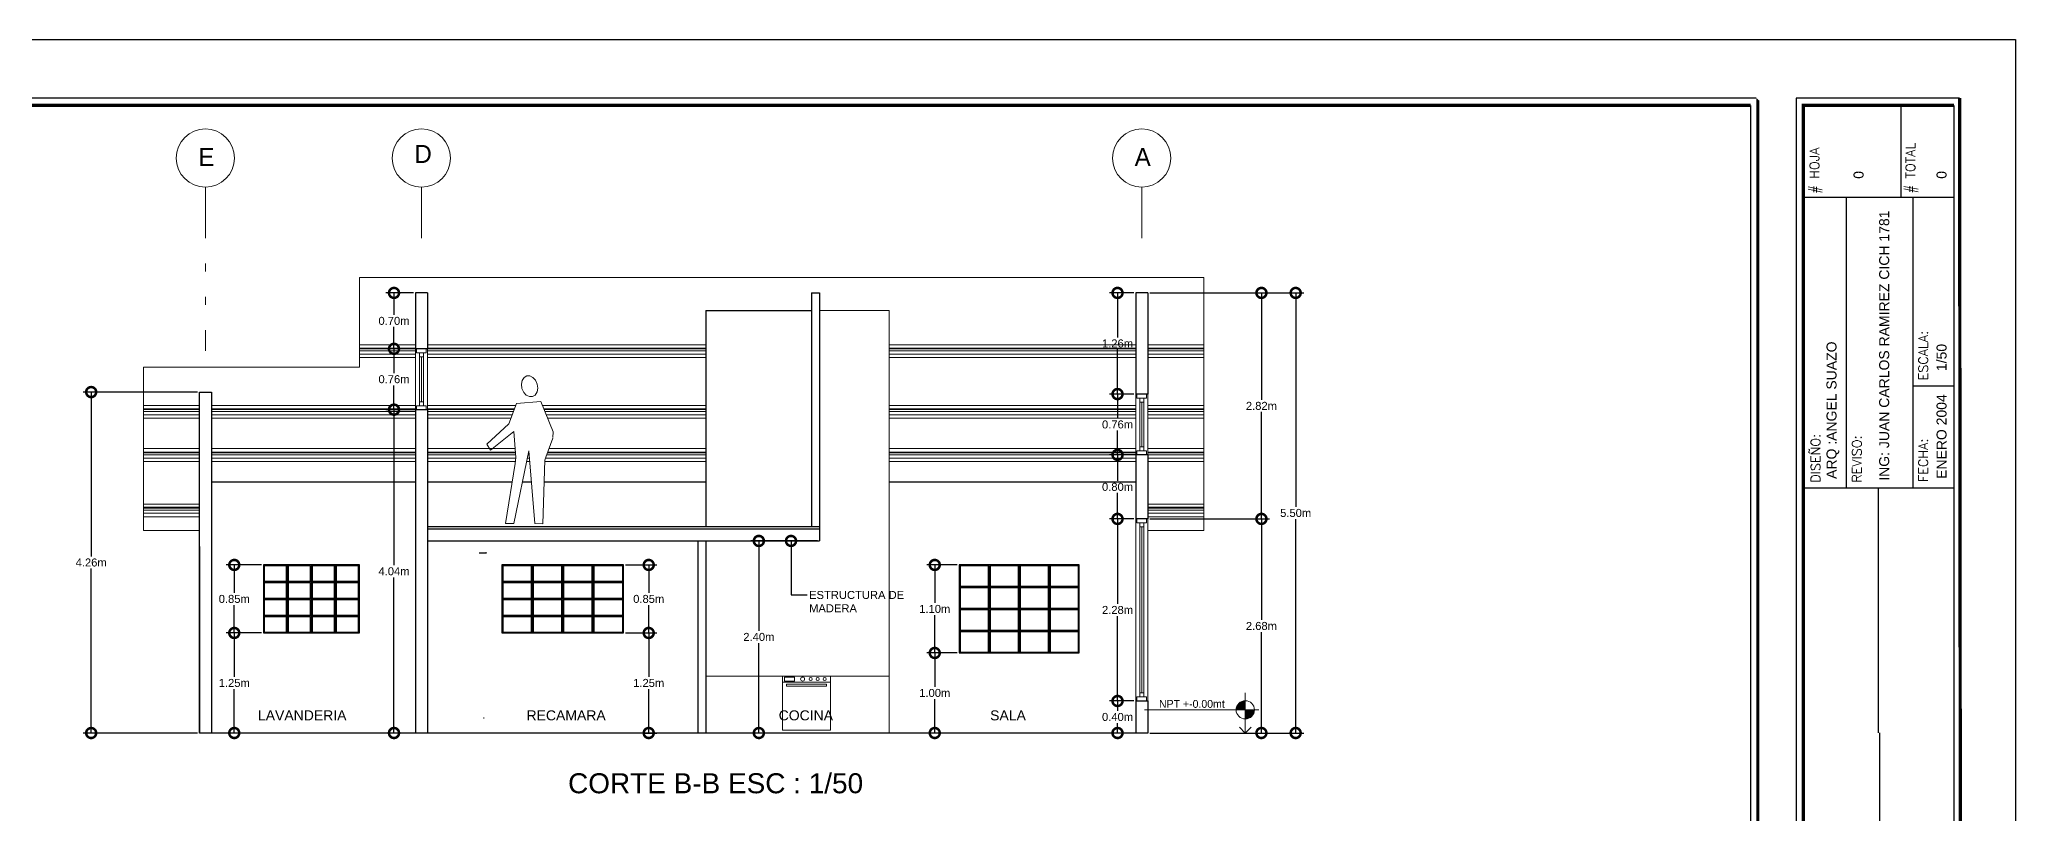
# Model space of a CAD drawing. Header units: inches. Extents: x -22.5 to 70.9, y -14.1 to 48.3.
# Drawn here: x -2.19 to 22.5, y 4.85 to 14.52 of the extents above; entities that cross this region are included whole.
import ezdxf

# ---------------------------------------------------------------- set-up
doc = ezdxf.new("R2010")
doc.units = ezdxf.units.IN
doc.header["$MEASUREMENT"] = 0
for name, pattern in [('DASHDOT2', [12.7, 6.35, -3.175, 0, -3.175]), ('DASHED2', [0.375, 0.25, -0.125]), ('DIVIDE', [31.75, 12.7, -6.35, 0, -6.35, 0, -6.35]), ('HIDDEN', [0.375, 0.25, -0.125])]:
    doc.linetypes.add(name, pattern=pattern)
for name, color, linetype, lineweight in [('cotas', 1, 'Continuous', 13), ('ejes', 253, 'DIVIDE', 13), ('LAMP', 1, 'Continuous', 25), ('muebles', 6, 'Continuous', 13), ('paredes', 7, 'Continuous', 30), ('proyecciones', 95, 'DASHED2', 25), ('punto 1', 2, 'DASHDOT2', 9), ('punto 2', 3, 'Continuous', 20), ('pv', 4, 'Continuous', 5), ('rotulacion', 7, 'Continuous', 15)]:
    doc.layers.add(name, color=color, linetype=linetype, lineweight=lineweight)
doc.layers.add('MODULO', color=7, linetype='Continuous')
doc.layers.add('Ventanas', color=8, linetype='Continuous')
doc.styles.add('ATTR', font='romans.shx', dxfattribs={"width": 0.8, "height": 46.489728})
doc.styles.add('DIMS', font='ARIAL.TTF')
doc.styles.add('ROMANS', font='romans.shx')
doc.dimstyles.new('DIMS', dxfattribs={"dimtxt": 0.1, "dimasz": 0.25, "dimexe": 0.1, "dimexo": 0.025, "dimgap": 0.025, "dimtad": 1, "dimtih": 1, "dimtoh": 1, "dimzin": 1, "dimdsep": 46, "dimtxsty": 'DIMS', "dimblk1": 'DOTSMALL', "dimblk2": 'DOTSMALL', "dimsah": 1, "dimcen": 0.09, "dimclrd": 9, "dimclre": 9, "dimclrt": 2, "dimazin": 0, "dimtfac": 1, "dimtofl": 0, "dimtmove": 0, "dimatfit": 3, "dimldrblk": 'DOTSMALL', "dimfxl": 1, "dimtolj": 1, "dimtzin": 0, "dimarcsym": 0})

# ---------------------------------------------------------------- blocks, each defined once
blk = doc.blocks.new('HOJA11-17')
blk.add_lwpolyline([(-40.379, 27.285), (2.621, 27.285), (2.621, -0.715), (-40.379, -0.715)], close=True)
blk = doc.blocks.new('_DOTSMALL')
at = {"color": 0, "linetype": 'ByBlock', "const_width": 0.5}
blk.add_lwpolyline([(-0.0625, 0, 1), (0.0625, 0, 1)], format="xyb", close=True, dxfattribs=at)
blk = doc.blocks.new('*D297')
at = {"layer": 'cotas', "color": 9, "lineweight": -2}
for p, q in [((11.682, 8.533), (13.178, 8.533)), ((13.078, 8.533), (13.078, 7.271)), ((13.078, 5.858), (13.078, 7.119)), ((11.682, 5.858), (13.178, 5.858))]:
    blk.add_line(p, q, dxfattribs=at)
at = {"layer": 'Defpoints', "color": 0}
for p in [(11.657, 8.533), (13.078, 8.533), (11.657, 5.858)]:
    blk.add_point(p, dxfattribs=at)
at = {"layer": 'cotas', "color": 9, "lineweight": -2, "xscale": 0.25, "yscale": 0.25, "zscale": 0.25}
for p, rotation in [((13.078, 8.533), 90), ((13.078, 5.858), 270)]:
    blk.add_blockref('_DOTSMALL', p, dxfattribs=dict(at, rotation=rotation))
at = {"layer": 'cotas', "color": 2, "insert": (13.078, 7.195), "char_height": 0.1, "attachment_point": 5, "style": 'DIMS'}
blk.add_mtext('\\A1;2.68m', dxfattribs=at)
blk = doc.blocks.new('*D295')
at = {"layer": 'cotas', "color": 9, "lineweight": -2}
for p, q in [((12.536, 11.357), (13.606, 11.357)), ((13.506, 11.357), (13.506, 8.683)), ((13.506, 5.858), (13.506, 8.531)), ((12.382, 5.858), (13.606, 5.858))]:
    blk.add_line(p, q, dxfattribs=at)
at = {"layer": 'Defpoints', "color": 0}
for p in [(12.511, 11.357), (12.357, 5.858), (13.506, 5.858)]:
    blk.add_point(p, dxfattribs=at)
at = {"layer": 'cotas', "color": 9, "lineweight": -2, "xscale": 0.25, "yscale": 0.25, "zscale": 0.25}
for p, rotation in [((13.506, 11.357), 90), ((13.506, 5.858), 270)]:
    blk.add_blockref('_DOTSMALL', p, dxfattribs=dict(at, rotation=rotation))
at = {"layer": 'cotas', "color": 2, "insert": (13.506, 8.607), "char_height": 0.1, "attachment_point": 5, "style": 'DIMS'}
blk.add_mtext('\\A1;5.50m', dxfattribs=at)
blk = doc.blocks.new('*D296')
at = {"layer": 'cotas', "color": 9, "lineweight": -2}
for p, q in [((11.682, 11.357), (13.178, 11.357)), ((13.078, 11.357), (13.078, 10.021)), ((13.078, 8.533), (13.078, 9.869)), ((11.682, 8.533), (13.178, 8.533))]:
    blk.add_line(p, q, dxfattribs=at)
at = {"layer": 'Defpoints', "color": 0}
for p in [(11.657, 11.357), (13.078, 11.357), (11.657, 8.533)]:
    blk.add_point(p, dxfattribs=at)
at = {"layer": 'cotas', "color": 9, "lineweight": -2, "xscale": 0.25, "yscale": 0.25, "zscale": 0.25}
for p, rotation in [((13.078, 11.357), 90), ((13.078, 8.533), 270)]:
    blk.add_blockref('_DOTSMALL', p, dxfattribs=dict(at, rotation=rotation))
at = {"layer": 'cotas', "color": 2, "insert": (13.078, 9.945), "char_height": 0.1, "attachment_point": 5, "style": 'DIMS'}
blk.add_mtext('\\A1;2.82m', dxfattribs=at)
blk = doc.blocks.new('SF4')
blk.add_lwpolyline([(1.07, 72.07), (-0.21, 71.31), (-1.18, 69.82), (-1.52, 68), (-1.25, 65.91), (-0.37, 64), (0.89, 62.64), (2.5, 61.89), (3.99, 61.93), (5.27, 62.68), (6.23, 64.18), (6.58, 66), (6.3, 68.08), (5.42, 70), (4.16, 71.35), (2.55, 72.11)], close=True)
blk.add_lwpolyline([(13.88, 41.74), (14.17, 44.62), (8.02, 59.51), (-3.95, 58.55), (-7.71, 48.46), (-18.51, 38.54), (-16.77, 35.59), (-5.2, 44.74), (-4.27, 31.87), (-4.58, 29.03), (-9.29, -0.53), (-5.2, -0.53), (2.09, 35.23), (5.07, -0.59), (8.94, -0.68), (10.06, 30.67), (10.55, 32.16), (13.86, 41.5)])
blk = doc.blocks.new('BUIOVENF')
blk.add_line((0, 600.00125), (600, 600.00125))
for points in [[(0, 0), (0, 675.00125), (600, 675.00125), (600, 0)], [(25, 612.50125), (25, 662.50125), (150, 662.50125), (150, 612.50125)], [(50, 550.00125), (50, 575.00125), (550, 575.00125), (550, 550.00125)]]:
    blk.add_lwpolyline(points, close=True)
for centre, radius in [((250, 637.50125), 25), ((350, 637.50125), 18.75), ((437.5, 637.50125), 18.75), ((525, 637.50125), 18.75)]:
    blk.add_circle(centre, radius)
at = {"style": 'ATTR', "width": 0.8, "flags": 9}
blk.add_attdef('ESTCODE', (0, 0), '', height=16.87503, dxfattribs=at)
blk = doc.blocks.new('*D353')
at = {"layer": 'cotas', "color": 9, "lineweight": -2}
for p, q in [((-0.218, 10.118), (-1.645, 10.118)), ((-1.545, 10.118), (-1.545, 8.064)), ((-1.545, 5.858), (-1.545, 7.912)), ((-0.218, 5.858), (-1.645, 5.858))]:
    blk.add_line(p, q, dxfattribs=at)
at = {"layer": 'Defpoints', "color": 0}
for p in [(-0.193, 10.118), (-1.545, 5.858), (-0.193, 5.858)]:
    blk.add_point(p, dxfattribs=at)
at = {"layer": 'cotas', "color": 9, "lineweight": -2, "xscale": 0.25, "yscale": 0.25, "zscale": 0.25}
for p, rotation in [((-1.545, 10.118), 90), ((-1.545, 5.858), 270)]:
    blk.add_blockref('_DOTSMALL', p, dxfattribs=dict(at, rotation=rotation))
at = {"layer": 'cotas', "color": 2, "insert": (-1.545, 7.988), "char_height": 0.1, "attachment_point": 5, "style": 'DIMS'}
blk.add_mtext('\\A1;4.26m', dxfattribs=at)
blk = doc.blocks.new('*D354')
at = {"layer": 'cotas', "color": 9, "lineweight": -2}
for p, q in [((2.557, 9.898), (2.139, 9.898)), ((2.239, 9.898), (2.239, 7.954)), ((2.239, 5.858), (2.239, 7.802)), ((2.482, 5.858), (2.139, 5.858))]:
    blk.add_line(p, q, dxfattribs=at)
at = {"layer": 'Defpoints', "color": 0}
for p in [(2.582, 9.898), (2.239, 5.858), (2.507, 5.858)]:
    blk.add_point(p, dxfattribs=at)
at = {"layer": 'cotas', "color": 9, "lineweight": -2, "xscale": 0.25, "yscale": 0.25, "zscale": 0.25}
for p, rotation in [((2.239, 9.898), 90), ((2.239, 5.858), 270)]:
    blk.add_blockref('_DOTSMALL', p, dxfattribs=dict(at, rotation=rotation))
at = {"layer": 'cotas', "color": 2, "insert": (2.239, 7.878), "char_height": 0.1, "attachment_point": 5, "style": 'DIMS'}
blk.add_mtext('\\A1;4.04m', dxfattribs=at)
blk = doc.blocks.new('*D355')
at = {"layer": 'cotas', "color": 9, "lineweight": -2}
for p, q in [((2.482, 10.658), (2.139, 10.658)), ((2.239, 10.658), (2.239, 10.354)), ((2.239, 9.898), (2.239, 10.202)), ((2.557, 9.898), (2.139, 9.898))]:
    blk.add_line(p, q, dxfattribs=at)
at = {"layer": 'Defpoints', "color": 0}
for p in [(2.239, 10.658), (2.507, 10.658), (2.582, 9.898)]:
    blk.add_point(p, dxfattribs=at)
at = {"layer": 'cotas', "color": 9, "lineweight": -2, "xscale": 0.25, "yscale": 0.25, "zscale": 0.25}
for p, rotation in [((2.239, 10.658), 90), ((2.239, 9.898), 270)]:
    blk.add_blockref('_DOTSMALL', p, dxfattribs=dict(at, rotation=rotation))
at = {"layer": 'cotas', "color": 2, "insert": (2.239, 10.278), "char_height": 0.1, "attachment_point": 5, "style": 'DIMS'}
blk.add_mtext('\\A1;0.76m', dxfattribs=at)
blk = doc.blocks.new('*D356')
at = {"layer": 'cotas', "color": 9, "lineweight": -2}
for p, q in [((2.482, 11.357), (2.139, 11.357)), ((2.239, 11.357), (2.239, 11.083)), ((2.239, 10.658), (2.239, 10.931)), ((2.482, 10.658), (2.139, 10.658))]:
    blk.add_line(p, q, dxfattribs=at)
at = {"layer": 'Defpoints', "color": 0}
for p in [(2.239, 11.357), (2.507, 11.357), (2.507, 10.658)]:
    blk.add_point(p, dxfattribs=at)
at = {"layer": 'cotas', "color": 9, "lineweight": -2, "xscale": 0.25, "yscale": 0.25, "zscale": 0.25}
for p, rotation in [((2.239, 11.357), 90), ((2.239, 10.658), 270)]:
    blk.add_blockref('_DOTSMALL', p, dxfattribs=dict(at, rotation=rotation))
at = {"layer": 'cotas', "color": 2, "insert": (2.239, 11.007), "char_height": 0.1, "attachment_point": 5, "style": 'DIMS'}
blk.add_mtext('\\A1;0.70m', dxfattribs=at)
blk = doc.blocks.new('*D357')
at = {"layer": 'cotas', "color": 9, "lineweight": -2}
for p, q in [((7.532, 8.258), (6.698, 8.258)), ((6.798, 8.258), (6.798, 7.134)), ((6.798, 5.858), (6.798, 6.982)), ((8.402, 5.858), (6.698, 5.858))]:
    blk.add_line(p, q, dxfattribs=at)
at = {"layer": 'Defpoints', "color": 0}
for p in [(7.557, 8.258), (6.798, 5.858), (8.427, 5.858)]:
    blk.add_point(p, dxfattribs=at)
at = {"layer": 'cotas', "color": 9, "lineweight": -2, "xscale": 0.25, "yscale": 0.25, "zscale": 0.25}
for p, rotation in [((6.798, 8.258), 90), ((6.798, 5.858), 270)]:
    blk.add_blockref('_DOTSMALL', p, dxfattribs=dict(at, rotation=rotation))
at = {"layer": 'cotas', "color": 2, "insert": (6.798, 7.058), "char_height": 0.1, "attachment_point": 5, "style": 'DIMS'}
blk.add_mtext('\\A1;2.40m', dxfattribs=at)
blk = doc.blocks.new('*D358')
at = {"layer": 'cotas', "color": 9, "lineweight": -2}
for p, q in [((9.277, 6.858), (8.896, 6.858)), ((8.996, 6.858), (8.996, 6.434)), ((8.996, 5.858), (8.996, 6.282)), ((9.277, 5.858), (8.896, 5.858))]:
    blk.add_line(p, q, dxfattribs=at)
at = {"layer": 'Defpoints', "color": 0}
for p in [(9.302, 6.858), (8.996, 5.858), (9.302, 5.858)]:
    blk.add_point(p, dxfattribs=at)
at = {"layer": 'cotas', "color": 9, "lineweight": -2, "xscale": 0.25, "yscale": 0.25, "zscale": 0.25}
for p, rotation in [((8.996, 6.858), 90), ((8.996, 5.858), 270)]:
    blk.add_blockref('_DOTSMALL', p, dxfattribs=dict(at, rotation=rotation))
at = {"layer": 'cotas', "color": 2, "insert": (8.996, 6.358), "char_height": 0.1, "attachment_point": 5, "style": 'DIMS'}
blk.add_mtext('\\A1;1.00m', dxfattribs=at)
blk = doc.blocks.new('*D359')
at = {"layer": 'cotas', "color": 9, "lineweight": -2}
for p, q in [((9.277, 7.958), (8.896, 7.958)), ((8.996, 7.958), (8.996, 7.484)), ((8.996, 6.858), (8.996, 7.332)), ((9.277, 6.858), (8.896, 6.858))]:
    blk.add_line(p, q, dxfattribs=at)
at = {"layer": 'Defpoints', "color": 0}
for p in [(8.996, 7.958), (9.302, 7.958), (9.302, 6.858)]:
    blk.add_point(p, dxfattribs=at)
at = {"layer": 'cotas', "color": 9, "lineweight": -2, "xscale": 0.25, "yscale": 0.25, "zscale": 0.25}
for p, rotation in [((8.996, 7.958), 90), ((8.996, 6.858), 270)]:
    blk.add_blockref('_DOTSMALL', p, dxfattribs=dict(at, rotation=rotation))
at = {"layer": 'cotas', "color": 2, "insert": (8.996, 7.408), "char_height": 0.1, "attachment_point": 5, "style": 'DIMS'}
blk.add_mtext('\\A1;1.10m', dxfattribs=at)
blk = doc.blocks.new('*D360')
at = {"layer": 'cotas', "color": 9, "lineweight": -2}
for p, q in [((11.482, 6.258), (11.18, 6.258)), ((11.28, 6.258), (11.28, 6.134)), ((11.28, 5.858), (11.28, 5.982)), ((11.482, 5.858), (11.18, 5.858))]:
    blk.add_line(p, q, dxfattribs=at)
at = {"layer": 'Defpoints', "color": 0}
for p in [(11.28, 6.258), (11.507, 6.258), (11.507, 5.858)]:
    blk.add_point(p, dxfattribs=at)
at = {"layer": 'cotas', "color": 9, "lineweight": -2, "xscale": 0.25, "yscale": 0.25, "zscale": 0.25}
for p, rotation in [((11.28, 6.258), 90), ((11.28, 5.858), 270)]:
    blk.add_blockref('_DOTSMALL', p, dxfattribs=dict(at, rotation=rotation))
at = {"layer": 'cotas', "color": 2, "insert": (11.28, 6.058), "char_height": 0.1, "attachment_point": 5, "style": 'DIMS'}
blk.add_mtext('\\A1;0.40m', dxfattribs=at)
blk = doc.blocks.new('*D361')
at = {"layer": 'cotas', "color": 9, "lineweight": -2}
for p, q in [((11.482, 8.533), (11.18, 8.533)), ((11.28, 8.533), (11.28, 7.471)), ((11.28, 6.258), (11.28, 7.319)), ((11.482, 6.258), (11.18, 6.258))]:
    blk.add_line(p, q, dxfattribs=at)
at = {"layer": 'Defpoints', "color": 0}
for p in [(11.28, 8.533), (11.507, 8.533), (11.507, 6.258)]:
    blk.add_point(p, dxfattribs=at)
at = {"layer": 'cotas', "color": 9, "lineweight": -2, "xscale": 0.25, "yscale": 0.25, "zscale": 0.25}
for p, rotation in [((11.28, 8.533), 90), ((11.28, 6.258), 270)]:
    blk.add_blockref('_DOTSMALL', p, dxfattribs=dict(at, rotation=rotation))
at = {"layer": 'cotas', "color": 2, "insert": (11.28, 7.395), "char_height": 0.1, "attachment_point": 5, "style": 'DIMS'}
blk.add_mtext('\\A1;2.28m', dxfattribs=at)
blk = doc.blocks.new('*D412')
at = {"layer": 'cotas', "color": 9, "lineweight": -2}
for p, q in [((5.132, 7.958), (5.522, 7.958)), ((5.422, 7.958), (5.422, 7.609)), ((5.422, 7.108), (5.422, 7.457)), ((5.132, 7.108), (5.522, 7.108))]:
    blk.add_line(p, q, dxfattribs=at)
at = {"layer": 'Defpoints', "color": 0}
for p in [(5.107, 7.958), (5.422, 7.958), (5.107, 7.108)]:
    blk.add_point(p, dxfattribs=at)
at = {"layer": 'cotas', "color": 9, "lineweight": -2, "xscale": 0.25, "yscale": 0.25, "zscale": 0.25}
for p, rotation in [((5.422, 7.958), 90), ((5.422, 7.108), 270)]:
    blk.add_blockref('_DOTSMALL', p, dxfattribs=dict(at, rotation=rotation))
at = {"layer": 'cotas', "color": 2, "insert": (5.422, 7.533), "char_height": 0.1, "attachment_point": 5, "style": 'DIMS'}
blk.add_mtext('\\A1;0.85m', dxfattribs=at)
blk = doc.blocks.new('*D411')
at = {"layer": 'cotas', "color": 9, "lineweight": -2}
for p, q in [((5.132, 7.108), (5.522, 7.108)), ((5.422, 7.108), (5.422, 6.559)), ((5.422, 5.858), (5.422, 6.407)), ((5.355, 5.858), (5.522, 5.858))]:
    blk.add_line(p, q, dxfattribs=at)
at = {"layer": 'Defpoints', "color": 0}
for p in [(5.107, 7.108), (5.422, 7.108), (5.33, 5.858)]:
    blk.add_point(p, dxfattribs=at)
at = {"layer": 'cotas', "color": 9, "lineweight": -2, "xscale": 0.25, "yscale": 0.25, "zscale": 0.25}
for p, rotation in [((5.422, 7.108), 90), ((5.422, 5.858), 270)]:
    blk.add_blockref('_DOTSMALL', p, dxfattribs=dict(at, rotation=rotation))
at = {"layer": 'cotas', "color": 2, "insert": (5.422, 6.483), "char_height": 0.1, "attachment_point": 5, "style": 'DIMS'}
blk.add_mtext('\\A1;1.25m', dxfattribs=at)
blk = doc.blocks.new('*D413')
at = {"layer": 'cotas', "color": 9, "lineweight": -2}
for p, q in [((0.582, 7.108), (0.143, 7.108)), ((0.243, 7.108), (0.243, 6.559)), ((0.243, 5.858), (0.243, 6.407)), ((0.345, 5.858), (0.143, 5.858))]:
    blk.add_line(p, q, dxfattribs=at)
at = {"layer": 'Defpoints', "color": 0}
for p in [(0.607, 7.108), (0.243, 5.858), (0.37, 5.858)]:
    blk.add_point(p, dxfattribs=at)
at = {"layer": 'cotas', "color": 9, "lineweight": -2, "xscale": 0.25, "yscale": 0.25, "zscale": 0.25}
for p, rotation in [((0.243, 7.108), 90), ((0.243, 5.858), 270)]:
    blk.add_blockref('_DOTSMALL', p, dxfattribs=dict(at, rotation=rotation))
at = {"layer": 'cotas', "color": 2, "insert": (0.243, 6.483), "char_height": 0.1, "attachment_point": 5, "style": 'DIMS'}
blk.add_mtext('\\A1;1.25m', dxfattribs=at)
blk = doc.blocks.new('*D414')
at = {"layer": 'cotas', "color": 9, "lineweight": -2}
for p, q in [((0.582, 7.958), (0.143, 7.958)), ((0.243, 7.958), (0.243, 7.609)), ((0.243, 7.108), (0.243, 7.457)), ((0.582, 7.108), (0.143, 7.108))]:
    blk.add_line(p, q, dxfattribs=at)
at = {"layer": 'Defpoints', "color": 0}
for p in [(0.243, 7.958), (0.607, 7.958), (0.607, 7.108)]:
    blk.add_point(p, dxfattribs=at)
at = {"layer": 'cotas', "color": 9, "lineweight": -2, "xscale": 0.25, "yscale": 0.25, "zscale": 0.25}
for p, rotation in [((0.243, 7.958), 90), ((0.243, 7.108), 270)]:
    blk.add_blockref('_DOTSMALL', p, dxfattribs=dict(at, rotation=rotation))
at = {"layer": 'cotas', "color": 2, "insert": (0.243, 7.533), "char_height": 0.1, "attachment_point": 5, "style": 'DIMS'}
blk.add_mtext('\\A1;0.85m', dxfattribs=at)
blk = doc.blocks.new('*D420')
at = {"layer": 'cotas', "color": 9, "lineweight": -2}
for p, q in [((11.557, 9.333), (11.18, 9.333)), ((11.28, 9.333), (11.28, 9.009)), ((11.28, 8.533), (11.28, 8.857)), ((11.482, 8.533), (11.18, 8.533))]:
    blk.add_line(p, q, dxfattribs=at)
at = {"layer": 'Defpoints', "color": 0}
for p in [(11.28, 9.333), (11.582, 9.333), (11.507, 8.533)]:
    blk.add_point(p, dxfattribs=at)
at = {"layer": 'cotas', "color": 9, "lineweight": -2, "xscale": 0.25, "yscale": 0.25, "zscale": 0.25}
for p, rotation in [((11.28, 9.333), 90), ((11.28, 8.533), 270)]:
    blk.add_blockref('_DOTSMALL', p, dxfattribs=dict(at, rotation=rotation))
at = {"layer": 'cotas', "color": 2, "insert": (11.28, 8.933), "char_height": 0.1, "attachment_point": 5, "style": 'DIMS'}
blk.add_mtext('\\A1;0.80m', dxfattribs=at)
blk = doc.blocks.new('*D423')
at = {"layer": 'cotas', "color": 9, "lineweight": -2}
for p, q in [((11.482, 10.093), (11.18, 10.093)), ((11.28, 10.093), (11.28, 9.789)), ((11.28, 9.333), (11.28, 9.637)), ((11.557, 9.333), (11.18, 9.333))]:
    blk.add_line(p, q, dxfattribs=at)
at = {"layer": 'Defpoints', "color": 0}
for p in [(11.28, 10.093), (11.507, 10.093), (11.582, 9.333)]:
    blk.add_point(p, dxfattribs=at)
at = {"layer": 'cotas', "color": 9, "lineweight": -2, "xscale": 0.25, "yscale": 0.25, "zscale": 0.25}
for p, rotation in [((11.28, 10.093), 90), ((11.28, 9.333), 270)]:
    blk.add_blockref('_DOTSMALL', p, dxfattribs=dict(at, rotation=rotation))
at = {"layer": 'cotas', "color": 2, "insert": (11.28, 9.713), "char_height": 0.1, "attachment_point": 5, "style": 'DIMS'}
blk.add_mtext('\\A1;0.76m', dxfattribs=at)
blk = doc.blocks.new('*D424')
at = {"layer": 'cotas', "color": 9, "lineweight": -2}
for p, q in [((11.482, 11.357), (11.18, 11.357)), ((11.28, 11.357), (11.28, 10.801)), ((11.28, 10.093), (11.28, 10.649)), ((11.482, 10.093), (11.18, 10.093))]:
    blk.add_line(p, q, dxfattribs=at)
at = {"layer": 'Defpoints', "color": 0}
for p in [(11.28, 11.357), (11.507, 11.357), (11.507, 10.093)]:
    blk.add_point(p, dxfattribs=at)
at = {"layer": 'cotas', "color": 9, "lineweight": -2, "xscale": 0.25, "yscale": 0.25, "zscale": 0.25}
for p, rotation in [((11.28, 11.357), 90), ((11.28, 10.093), 270)]:
    blk.add_blockref('_DOTSMALL', p, dxfattribs=dict(at, rotation=rotation))
at = {"layer": 'cotas', "color": 2, "insert": (11.28, 10.725), "char_height": 0.1, "attachment_point": 5, "style": 'DIMS'}
blk.add_mtext('\\A1;1.26m', dxfattribs=at)

msp = doc.modelspace()

# ---------------------------------------------------------------- hatches: boundary and pattern name
h = msp.add_hatch(color=256)
h.paths.add_polyline_path([(12.876, 6.147), (12.876, 6.261, 0.414214), (12.762, 6.147)])
h.paths.add_polyline_path([(12.876, 6.147), (12.876, 6.033, 0.414214), (12.99, 6.147)])

# ---------------------------------------------------------------- linework, layer by layer
at = {"layer": 'cotas'}
for p, q in [((1.807, 11.549), (12.357, 11.549)), ((1.807, 10.429), (1.807, 11.549)), ((12.357, 8.39), (12.357, 11.549)), ((8.427, 11.138), (7.557, 11.138)), ((8.427, 11.138), (8.427, 5.858)), ((2.507, 10.709), (1.807, 10.709)), ((2.507, 10.668), (1.807, 10.668)), ((2.507, 10.658), (1.807, 10.658)), ((2.507, 10.634), (1.807, 10.634)), ((2.507, 10.658), (2.507, 9.898)), ((6.137, 10.709), (2.657, 10.709)), ((6.137, 10.668), (2.657, 10.668)), ((6.137, 10.658), (2.657, 10.658)), ((2.657, 10.658), (2.657, 9.898)), ((6.137, 10.634), (2.657, 10.634)), ((11.507, 10.709), (8.427, 10.709)), ((11.507, 10.668), (8.427, 10.668)), ((11.507, 10.658), (8.427, 10.658)), ((11.507, 10.634), (8.427, 10.634)), ((12.357, 10.709), (11.657, 10.709)), ((12.357, 10.668), (11.657, 10.668)), ((12.357, 10.658), (11.657, 10.658)), ((12.357, 10.634), (11.657, 10.634)), ((-0.893, 8.39), (-0.893, 10.429)), ((-0.893, 10.429), (1.807, 10.429)), ((2.507, 10.593), (1.807, 10.593)), ((2.507, 10.548), (1.807, 10.548)), ((6.137, 10.593), (2.657, 10.593)), ((6.137, 10.548), (2.657, 10.548)), ((11.507, 10.593), (8.427, 10.593)), ((11.507, 10.548), (8.427, 10.548)), ((12.357, 10.593), (11.657, 10.593)), ((12.357, 10.548), (11.657, 10.548)), ((-0.193, 9.951), (-0.893, 9.951)), ((-0.193, 9.91), (-0.893, 9.91)), ((-0.193, 9.9), (-0.893, 9.9)), ((-0.193, 9.876), (-0.893, 9.876)), ((2.507, 9.951), (-0.043, 9.951)), ((2.507, 9.91), (-0.043, 9.91)), ((2.507, 9.9), (-0.043, 9.9)), ((2.507, 9.876), (-0.043, 9.876)), ((3.761, 9.951), (2.657, 9.951)), ((3.745, 9.91), (2.657, 9.91)), ((3.742, 9.9), (2.657, 9.9)), ((3.733, 9.876), (2.657, 9.876)), ((6.137, 9.951), (4.094, 9.951)), ((6.137, 9.91), (4.111, 9.91)), ((6.137, 9.9), (4.115, 9.9)), ((6.137, 9.876), (4.125, 9.876)), ((11.507, 9.951), (8.427, 9.951)), ((11.507, 9.91), (8.427, 9.91)), ((11.507, 9.9), (8.427, 9.9)), ((11.507, 9.876), (8.427, 9.876)), ((11.507, 10.093), (11.507, 9.333)), ((11.657, 10.093), (11.657, 9.333)), ((12.357, 9.951), (11.657, 9.951)), ((12.357, 9.91), (11.657, 9.91)), ((12.357, 9.9), (11.657, 9.9)), ((12.357, 9.876), (11.657, 9.876)), ((-0.193, 9.835), (-0.893, 9.835)), ((-0.193, 9.791), (-0.893, 9.791)), ((2.507, 9.835), (-0.043, 9.835)), ((2.507, 9.791), (-0.043, 9.791)), ((3.717, 9.835), (2.657, 9.835)), ((3.701, 9.791), (2.657, 9.791)), ((6.137, 9.835), (4.142, 9.835)), ((6.137, 9.791), (4.16, 9.791)), ((11.507, 9.835), (8.427, 9.835)), ((11.507, 9.791), (8.427, 9.791)), ((12.357, 9.835), (11.657, 9.835)), ((12.357, 9.791), (11.657, 9.791)), ((-0.193, 9.411), (-0.893, 9.411)), ((2.507, 9.411), (-0.043, 9.411)), ((3.753, 9.411), (2.657, 9.411)), ((6.137, 9.411), (4.175, 9.411)), ((11.507, 9.411), (8.427, 9.411)), ((12.357, 9.411), (11.657, 9.411)), ((-0.193, 9.369), (-0.893, 9.369)), ((-0.193, 9.359), (-0.893, 9.359)), ((-0.193, 9.335), (-0.893, 9.335)), ((-0.193, 9.294), (-0.893, 9.294)), ((-0.193, 9.25), (-0.893, 9.25)), ((2.507, 9.369), (-0.043, 9.369)), ((2.507, 9.359), (-0.043, 9.359)), ((2.507, 9.335), (-0.043, 9.335)), ((2.507, 9.294), (-0.043, 9.294)), ((2.507, 9.25), (-0.043, 9.25)), ((3.756, 9.369), (2.657, 9.369)), ((3.757, 9.359), (2.657, 9.359)), ((3.759, 9.335), (2.657, 9.335)), ((3.761, 9.294), (2.657, 9.294)), ((3.756, 9.25), (2.657, 9.25)), ((3.934, 9.25), (3.896, 9.25)), ((3.931, 9.294), (3.905, 9.294)), ((3.927, 9.335), (3.913, 9.335)), ((3.925, 9.359), (3.918, 9.359)), ((3.924, 9.369), (3.92, 9.369)), ((6.137, 9.25), (4.125, 9.25)), ((6.137, 9.294), (4.134, 9.294)), ((6.137, 9.335), (4.149, 9.335)), ((6.137, 9.359), (4.157, 9.359)), ((6.137, 9.369), (4.161, 9.369)), ((11.507, 9.369), (8.427, 9.369)), ((11.507, 9.359), (8.427, 9.359)), ((11.507, 9.335), (8.427, 9.335)), ((11.507, 9.294), (8.427, 9.294)), ((11.507, 9.25), (8.427, 9.25)), ((12.357, 9.369), (11.657, 9.369)), ((12.357, 9.359), (11.657, 9.359)), ((12.357, 9.335), (11.657, 9.335)), ((12.357, 9.294), (11.657, 9.294)), ((12.357, 9.25), (11.657, 9.25)), ((-0.193, 8.719), (-0.893, 8.719)), ((-0.193, 8.678), (-0.893, 8.678)), ((-0.193, 8.668), (-0.893, 8.668)), ((-0.193, 8.644), (-0.893, 8.644)), ((12.357, 8.719), (11.657, 8.719)), ((12.357, 8.678), (11.657, 8.678)), ((12.357, 8.668), (11.657, 8.668)), ((12.357, 8.644), (11.657, 8.644)), ((-0.193, 8.603), (-0.893, 8.603)), ((-0.193, 8.558), (-0.893, 8.558)), ((11.507, 8.533), (11.507, 6.258)), ((12.357, 8.603), (11.657, 8.603)), ((12.357, 8.558), (11.657, 8.558)), ((11.657, 8.533), (11.657, 6.258)), ((-0.893, 8.39), (-0.193, 8.39)), ((11.657, 8.39), (12.357, 8.39)), ((7.095, 6.57), (6.137, 6.57)), ((7.695, 6.57), (8.427, 6.57))]:
    msp.add_line(p, q, dxfattribs=at)
at = {"layer": 'ejes', "ltscale": 0.05}
for p, q in [((-0.118, 12.678), (-0.118, 10.635)), ((2.582, 12.678), (2.582, 11.757)), ((11.582, 12.678), (11.582, 11.757))]:
    msp.add_line(p, q, dxfattribs=at)
at = {"layer": 'LAMP'}
for q in [(7.457, 11.138), (6.137, 8.445)]:
    msp.add_line((6.137, 11.138), q, dxfattribs=at)
at = {"layer": 'MODULO'}
for p, q in [((19.758, 13.792), (19.758, -7.654)), ((21.802, 13.792), (19.758, 13.792)), ((21.072, 12.548), (21.072, 13.7)), ((21.731, 12.548), (19.849, 12.548)), ((20.39, 8.917), (20.39, 12.548)), ((21.22, 8.926), (21.22, 12.548)), ((21.22, 10.196), (21.731, 10.196)), ((21.731, 8.917), (19.849, 8.917)), ((20.79, 5.862), (20.79, 8.917)), ((20.804, -7.583), (20.804, 5.862))]:
    msp.add_line(p, q, dxfattribs=at)
for points in [[(-21.266, -13.338, 0, 0.0409, 0), (-21.225, -13.359, 0.0409, 0.0409, 0), (19.281, -13.359, 0.0409, 0.0409, 0), (19.281, 13.751, 0.0409, 0, 0), (19.261, 13.792, 0, 0, 0)], [(19.758, -7.654, 0, 0.0409, 0), (19.798, -7.675, 0.0409, 0.0409, 0), (21.823, -7.675, 0.0409, 0.0409, 0), (21.802, 13.792, 0.0409, 0, 0), (21.802, 13.792, 0, 0, 0)]]:
    msp.add_lwpolyline(points, format="xyseb", dxfattribs=at)
for points in [[(19.261, 13.792), (-21.266, 13.792), (-21.266, -13.338)], [(19.19, 13.7), (19.19, -13.267), (-21.174, -13.267)], [(21.731, 13.7), (21.731, -7.583), (19.849, -7.583)]]:
    msp.add_lwpolyline(points, dxfattribs=at)
at = {"layer": 'MODULO', "const_width": 0.0409}
for points in [[(19.19, 13.7), (-21.174, 13.7), (-21.174, -13.267)], [(21.731, 13.7), (19.849, 13.7), (19.849, -7.583)]]:
    msp.add_lwpolyline(points, dxfattribs=at)
at = {"layer": 'paredes'}
for p, q in [((2.507, 11.357), (2.507, 10.658)), ((2.657, 11.357), (2.507, 11.357)), ((2.657, 11.357), (2.657, 10.658)), ((7.457, 11.357), (7.457, 8.445)), ((7.457, 11.357), (7.557, 11.357)), ((7.557, 11.357), (7.557, 8.258)), ((11.507, 11.357), (11.507, 10.093)), ((11.657, 11.357), (11.507, 11.357)), ((11.657, 11.357), (11.657, 10.093)), ((2.657, 10.658), (2.507, 10.658)), ((-0.193, 5.858), (-0.193, 10.118)), ((-0.193, 10.118), (-0.043, 10.118)), ((-0.043, 10.118), (-0.043, 5.858)), ((2.507, 9.898), (2.507, 5.858)), ((2.657, 9.898), (2.507, 9.898)), ((2.657, 9.898), (2.657, 5.858)), ((11.657, 10.093), (11.507, 10.093)), ((11.507, 9.333), (11.507, 8.533)), ((11.657, 9.333), (11.507, 9.333)), ((11.657, 9.333), (11.657, 8.533)), ((-0.043, 8.995), (2.507, 8.995)), ((2.657, 8.995), (3.717, 8.995)), ((3.844, 8.995), (3.955, 8.995)), ((4.112, 8.995), (6.137, 8.995)), ((8.427, 8.995), (11.507, 8.995)), ((2.657, 8.438), (7.557, 8.438)), ((2.657, 8.408), (7.557, 8.408)), ((11.657, 8.533), (11.507, 8.533)), ((-0.193, 8.19), (-0.193, 5.858)), ((2.657, 8.258), (7.557, 8.258)), ((6.037, 8.258), (6.037, 5.858)), ((6.137, 8.258), (6.137, 5.858)), ((11.507, 6.258), (11.657, 6.258)), ((11.507, 6.258), (11.507, 5.858)), ((11.657, 6.258), (11.657, 5.858)), ((11.657, 5.858), (-0.193, 5.858))]:
    msp.add_line(p, q, dxfattribs=at)
for points in [[(1.807, 7.958), (0.607, 7.958), (0.607, 7.108), (1.807, 7.108)], [(5.107, 7.958), (3.587, 7.958), (3.587, 7.108), (5.107, 7.108)], [(10.802, 7.958), (9.302, 7.958), (9.302, 6.858), (10.802, 6.858)]]:
    msp.add_lwpolyline(points, close=True, dxfattribs=at)
at = {"layer": 'proyecciones', "linetype": 'HIDDEN', "ltscale": 0.2, "extrusion": (0, 1, 0)}
for p, q in [((3.359, 6.043, 0.044), (3.357, 6.043, 0.044)), ((3.359, 6.043, 0.044), (3.357, 6.043, 0.044)), ((3.364, 6.043, 0.044), (3.359, 6.043, 0.045)), ((3.366, 6.043, 0.042), (3.364, 6.043, 0.043)), ((3.366, 6.043, 0.042), (3.364, 6.043, 0.043))]:
    msp.add_line(p, q, dxfattribs=at)
msp.add_circle((-3.35, 0, 8.11), 0.0449, dxfattribs=at)
at = {"layer": 'punto 1', "linetype": 'ByBlock'}
for p, q in [((12.876, 6.362), (12.876, 5.858)), ((13.047, 6.147), (11.616, 6.147)), ((12.876, 5.858), (12.803, 5.93)), ((12.876, 5.858), (12.948, 5.93))]:
    msp.add_line(p, q, dxfattribs=at)
at = {"layer": 'punto 2'}
msp.add_circle((12.876, 6.147), 0.114, dxfattribs=at)
at = {"layer": 'pv', "linetype": 'Continuous'}
for p, q in [((2.522, 10.658), (2.642, 10.658)), ((2.522, 10.608), (2.522, 10.658)), ((2.642, 10.658), (2.642, 10.608)), ((2.642, 10.608), (2.522, 10.608)), ((2.557, 9.948), (2.557, 10.608)), ((2.607, 10.558), (2.557, 10.558)), ((2.582, 9.998), (2.582, 10.558)), ((2.607, 10.608), (2.607, 9.948)), ((2.642, 9.948), (2.522, 9.948)), ((2.522, 9.948), (2.522, 9.898)), ((2.522, 9.898), (2.642, 9.898)), ((2.607, 9.998), (2.557, 9.998)), ((2.607, 9.948), (2.557, 9.948)), ((2.642, 9.898), (2.642, 9.948)), ((11.522, 10.093), (11.642, 10.093)), ((11.522, 10.043), (11.522, 10.093)), ((11.642, 10.043), (11.522, 10.043)), ((11.557, 9.383), (11.557, 10.043)), ((11.607, 9.993), (11.557, 9.993)), ((11.582, 9.433), (11.582, 9.993)), ((11.607, 10.043), (11.607, 9.383)), ((11.642, 10.093), (11.642, 10.043)), ((11.522, 9.383), (11.522, 9.333)), ((11.642, 9.383), (11.522, 9.383)), ((11.607, 9.433), (11.557, 9.433)), ((11.607, 9.383), (11.557, 9.383)), ((11.642, 9.333), (11.642, 9.383)), ((11.522, 9.333), (11.642, 9.333)), ((11.522, 8.533), (11.642, 8.533)), ((11.522, 8.483), (11.522, 8.533)), ((11.642, 8.483), (11.522, 8.483)), ((11.557, 6.308), (11.557, 8.483)), ((11.557, 8.483), (11.607, 8.483)), ((11.607, 8.433), (11.557, 8.433)), ((11.582, 6.358), (11.582, 8.433)), ((11.607, 8.483), (11.607, 6.308)), ((11.642, 8.533), (11.642, 8.483)), ((11.642, 6.308), (11.522, 6.308)), ((11.522, 6.308), (11.522, 6.258)), ((11.522, 6.258), (11.642, 6.258)), ((11.607, 6.358), (11.557, 6.358)), ((11.607, 6.308), (11.557, 6.308)), ((11.642, 6.258), (11.642, 6.308))]:
    msp.add_line(p, q, dxfattribs=at)
at = {"layer": 'rotulacion'}
for centre in [(-0.118, 13.042), (2.582, 13.042), (11.582, 13.042)]:
    msp.add_circle(centre, 0.364, dxfattribs=at)
at = {"layer": 'Ventanas'}
for p, q in [((0.907, 7.108), (0.907, 7.958)), ((1.207, 7.958), (1.207, 7.108)), ((1.507, 7.108), (1.507, 7.958)), ((3.967, 7.958), (3.967, 7.108)), ((4.347, 7.533), (4.347, 7.958)), ((4.727, 7.108), (4.727, 7.958)), ((9.677, 6.858), (9.677, 7.958)), ((10.052, 7.958), (10.052, 6.858)), ((10.427, 7.958), (10.427, 6.858)), ((1.807, 7.745), (0.607, 7.745)), ((5.107, 7.745), (3.587, 7.745)), ((9.302, 7.683), (10.802, 7.683)), ((1.807, 7.533), (0.607, 7.533)), ((4.347, 7.533), (3.587, 7.533)), ((5.107, 7.533), (4.347, 7.533)), ((4.347, 7.533), (4.347, 7.108)), ((10.802, 7.408), (9.302, 7.408)), ((1.807, 7.32), (0.607, 7.32)), ((3.587, 7.32), (5.107, 7.32)), ((10.802, 7.133), (9.302, 7.133))]:
    msp.add_line(p, q, dxfattribs=at)
for points in [[(0.897, 7.948), (0.617, 7.948), (0.617, 7.755), (0.897, 7.755)], [(1.197, 7.948), (0.917, 7.948), (0.917, 7.755), (1.197, 7.755)], [(1.497, 7.948), (1.217, 7.948), (1.217, 7.755), (1.497, 7.755)], [(1.797, 7.948), (1.517, 7.948), (1.517, 7.755), (1.797, 7.755)], [(3.957, 7.948), (3.597, 7.948), (3.597, 7.755), (3.957, 7.755)], [(4.337, 7.948), (3.977, 7.948), (3.977, 7.755), (4.337, 7.755)], [(4.717, 7.948), (4.357, 7.948), (4.357, 7.755), (4.717, 7.755)], [(5.097, 7.948), (4.737, 7.948), (4.737, 7.755), (5.097, 7.755)], [(9.667, 7.948), (9.312, 7.948), (9.312, 7.693), (9.667, 7.693)], [(10.042, 7.948), (9.687, 7.948), (9.687, 7.693), (10.042, 7.693)], [(10.417, 7.948), (10.062, 7.948), (10.062, 7.693), (10.417, 7.693)], [(10.792, 7.948), (10.437, 7.948), (10.437, 7.693), (10.792, 7.693)], [(0.897, 7.735), (0.617, 7.735), (0.617, 7.543), (0.897, 7.543)], [(1.197, 7.735), (0.917, 7.735), (0.917, 7.543), (1.197, 7.543)], [(1.497, 7.735), (1.217, 7.735), (1.217, 7.543), (1.497, 7.543)], [(1.797, 7.735), (1.517, 7.735), (1.517, 7.543), (1.797, 7.543)], [(3.957, 7.735), (3.597, 7.735), (3.597, 7.543), (3.957, 7.543)], [(4.337, 7.735), (3.977, 7.735), (3.977, 7.543), (4.337, 7.543)], [(4.717, 7.735), (4.357, 7.735), (4.357, 7.543), (4.717, 7.543)], [(5.097, 7.735), (4.737, 7.735), (4.737, 7.543), (5.097, 7.543)], [(9.667, 7.673), (9.312, 7.673), (9.312, 7.418), (9.667, 7.418)], [(10.042, 7.673), (9.687, 7.673), (9.687, 7.418), (10.042, 7.418)], [(10.417, 7.673), (10.062, 7.673), (10.062, 7.418), (10.417, 7.418)], [(10.792, 7.673), (10.437, 7.673), (10.437, 7.418), (10.792, 7.418)], [(0.897, 7.523), (0.617, 7.523), (0.617, 7.33), (0.897, 7.33)], [(1.197, 7.523), (0.917, 7.523), (0.917, 7.33), (1.197, 7.33)], [(1.497, 7.523), (1.217, 7.523), (1.217, 7.33), (1.497, 7.33)], [(1.797, 7.523), (1.517, 7.523), (1.517, 7.33), (1.797, 7.33)], [(3.957, 7.523), (3.597, 7.523), (3.597, 7.33), (3.957, 7.33)], [(4.337, 7.523), (3.977, 7.523), (3.977, 7.33), (4.337, 7.33)], [(4.717, 7.523), (4.357, 7.523), (4.357, 7.33), (4.717, 7.33)], [(5.097, 7.523), (4.737, 7.523), (4.737, 7.33), (5.097, 7.33)], [(0.897, 7.31), (0.617, 7.31), (0.617, 7.118), (0.897, 7.118)], [(1.197, 7.31), (0.917, 7.31), (0.917, 7.118), (1.197, 7.118)], [(1.497, 7.31), (1.217, 7.31), (1.217, 7.118), (1.497, 7.118)], [(1.797, 7.31), (1.517, 7.31), (1.517, 7.118), (1.797, 7.118)], [(3.957, 7.31), (3.597, 7.31), (3.597, 7.118), (3.957, 7.118)], [(4.337, 7.31), (3.977, 7.31), (3.977, 7.118), (4.337, 7.118)], [(4.717, 7.31), (4.357, 7.31), (4.357, 7.118), (4.717, 7.118)], [(5.097, 7.31), (4.737, 7.31), (4.737, 7.118), (5.097, 7.118)], [(9.667, 7.398), (9.312, 7.398), (9.312, 7.143), (9.667, 7.143)], [(10.042, 7.398), (9.687, 7.398), (9.687, 7.143), (10.042, 7.143)], [(10.417, 7.398), (10.062, 7.398), (10.062, 7.143), (10.417, 7.143)], [(10.792, 7.398), (10.437, 7.398), (10.437, 7.143), (10.792, 7.143)], [(9.667, 7.123), (9.312, 7.123), (9.312, 6.868), (9.667, 6.868)], [(10.042, 7.123), (9.687, 7.123), (9.687, 6.868), (10.042, 6.868)], [(10.417, 7.123), (10.062, 7.123), (10.062, 6.868), (10.417, 6.868)], [(10.792, 7.123), (10.437, 7.123), (10.437, 6.868), (10.792, 6.868)]]:
    msp.add_lwpolyline(points, close=True, dxfattribs=at)

# ---------------------------------------------------------------- block references
at = {"layer": 'Defpoints', "xscale": 1.046400000000006, "yscale": 1.021874999999994, "zscale": 1.021875}
msp.add_blockref('HOJA11-17', (19.758, -13.359), dxfattribs=at)
at = {"layer": 'muebles', "lineweight": 5}
for name, p, xscale, yscale, zscale in [('SF4', (3.87, 8.489), 0.02539999999999054, 0.02539999999999054, 0.0254), ('BUIOVENF', (7.095, 5.895), 0.0009999999999763531, 0.001000000000004775, 0.001)]:
    msp.add_blockref(name, p, dxfattribs=dict(at, xscale=xscale, yscale=yscale, zscale=zscale))

# ---------------------------------------------------------------- texts
at = {"insert": (12.209, 6.221), "char_height": 0.09822, "attachment_point": 5}
msp.add_mtext('NPT +-0.00mt', dxfattribs=at)
at = {"layer": 'cotas', "color": 2, "insert": (7.426, 7.633), "char_height": 0.1, "attachment_point": 1, "style": 'DIMS'}
msp.add_mtext('\\A1;ESTRUCTURA DE \\PMADERA', dxfattribs=at)
at = {"layer": 'MODULO', "style": 'ROMANS'}
for s, p in [('# HOJA', (20.047, 12.596)), ('# TOTAL', (21.246, 12.601)), ('ESCALA:', (21.407, 10.265)), ('DISEÑO:', (20.061, 8.985)), ('REVISO:', (20.577, 8.985)), ('FECHA:', (21.406, 8.995))]:
    msp.add_text(s, height=0.117, rotation=90, dxfattribs=at).set_placement(p)
at = {"layer": 'muebles', "char_height": 0.125, "width": 6.096, "attachment_point": 1, "rotation": 90}
for s, insert in [('{\\fArial|b0|i0|c0|p34;0}', (20.477, 12.783)), ('{\\fArial|b0|i0|c0|p34;0}', (21.514, 12.783)), ('{\\fArial|b0|i0|c0|p34;ING: JUAN CARLOS RAMIREZ CICH 1781}', (20.797, 9.01)), ('{\\fArial|b0|i0|c0|p34;ARQ :ANGEL SUAZO}', (20.139, 9.033)), ('{\\fArial|b0|i0|c0|p34;1/50}', (21.514, 10.38)), ('{\\fArial|b0|i0|c0|p34;ENERO 2004}', (21.514, 9.033))]:
    msp.add_mtext(s, dxfattribs=dict(at, insert=insert))
at = {"layer": 'muebles', "attachment_point": 1}
for s, insert, char_height, width in [('{\\fArial|b0|i0|c0|p34;LAVANDERIA}', (0.539, 6.141), 0.125, 6.0958), ('{\\fArial|b0|i0|c0|p34;RECAMARA}', (3.895, 6.141), 0.125, 6.0958), ('{\\fArial|b0|i0|c0|p34;COCINA}', (7.046, 6.141), 0.125, 6.0958), ('{\\fArial|b0|i0|c0|p34;SALA}', (9.688, 6.141), 0.125, 6.0958), ('{\\fArial|b0|i0|c0|p34;CORTE B-B ESC : 1/50}', (4.414, 5.355), 0.25, 12.1915)]:
    msp.add_mtext(s, dxfattribs=dict(at, insert=insert, char_height=char_height, width=width))
at = {"layer": 'rotulacion'}
for s, p in [('E', (-0.206, 12.943)), ('D', (2.494, 12.981)), ('A', (11.494, 12.943))]:
    msp.add_text(s, height=0.225, dxfattribs=at).set_placement(p)

# ---------------------------------------------------------------- dimensions: what is measured, and where the dimension line sits
at = {"layer": 'cotas'}
for base, p1, p2, override, picture, middle in [((2.239, 11.357), (2.507, 10.658), (2.507, 11.357), {"dimpost": 'm', "dimtmove": 1}, '*D356', (2.239, 11.007)), ((11.28, 11.357), (11.507, 10.093), (11.507, 11.357), {"dimpost": 'm', "dimtmove": 1}, '*D424', (11.28, 10.725)), ((13.078, 11.357), (11.657, 8.533), (11.657, 11.357), {"dimpost": 'm', "dimtmove": 1}, '*D296', (13.078, 9.945)), ((13.506, 5.858), (12.511, 11.357), (12.357, 5.858), {"dimpost": 'm'}, '*D295', (13.506, 8.607)), ((2.239, 10.658), (2.582, 9.898), (2.507, 10.658), {"dimpost": 'm', "dimtmove": 1}, '*D355', (2.239, 10.278)), ((-1.545, 5.858), (-0.193, 10.118), (-0.193, 5.858), {"dimpost": 'm'}, '*D353', (-1.545, 7.988)), ((11.28, 10.093), (11.582, 9.333), (11.507, 10.093), {"dimpost": 'm', "dimtmove": 1}, '*D423', (11.28, 9.713)), ((2.239, 5.858), (2.582, 9.898), (2.507, 5.858), {"dimpost": 'm'}, '*D354', (2.239, 7.878)), ((11.28, 9.333), (11.507, 8.533), (11.582, 9.333), {"dimpost": 'm', "dimtmove": 1}, '*D420', (11.28, 8.933)), ((11.28006971, 8.532597492), (11.507336776, 6.257597492), (11.507336776, 8.532597492), {"dimpost": 'm', "dimtmove": 1}, '*D361', (11.28006971, 7.395097492)), ((13.078377489, 8.532597492), (11.657336776, 5.857597492), (11.657336776, 8.532597492), {"dimpost": 'm'}, '*D297', (13.078377489, 7.195097492)), ((6.798, 5.858), (7.557, 8.258), (8.427, 5.858), {"dimpost": 'm'}, '*D357', (6.798, 7.058)), ((0.243, 7.958), (0.607, 7.108), (0.607, 7.958), {"dimpost": 'm', "dimtmove": 1}, '*D414', (0.243, 7.533)), ((5.422, 7.958), (5.107, 7.108), (5.107, 7.958), {"dimpost": 'm', "dimtmove": 1}, '*D412', (5.422, 7.533)), ((8.996, 7.958), (9.302, 6.858), (9.302, 7.958), {"dimpost": 'm', "dimtmove": 1}, '*D359', (8.996, 7.408)), ((0.243, 5.858), (0.607, 7.108), (0.37, 5.858), {"dimpost": 'm'}, '*D413', (0.243, 6.483)), ((5.422, 7.108), (5.33, 5.858), (5.107, 7.108), {"dimpost": 'm'}, '*D411', (5.422, 6.483)), ((8.996, 5.858), (9.302, 6.858), (9.302, 5.858), {"dimpost": 'm'}, '*D358', (8.996, 6.358)), ((11.28, 6.258), (11.507, 5.858), (11.507, 6.258), {"dimpost": 'm'}, '*D360', (11.28, 6.058))]:
    dim = msp.add_linear_dim(base=base, p1=p1, p2=p2, angle=90, dimstyle='DIMS', override=override, dxfattribs=at)
    dim.commit()
    dim.dimension.update_dxf_attribs({"geometry": picture, "text_midpoint": middle})

# ---------------------------------------------------------------- leaders
at = {"layer": 'cotas', "annotation_type": 0, "has_hookline": 1, "hookline_direction": 0, "text_width": 1.169}
msp.add_leader([(7.2, 8.258), (7.2, 7.583), (7.401, 7.583)], dimstyle='DIMS', override={"dimgap": 0.025, "dimtad": 0}, dxfattribs=at)

doc.saveas('drawing.dxf')
